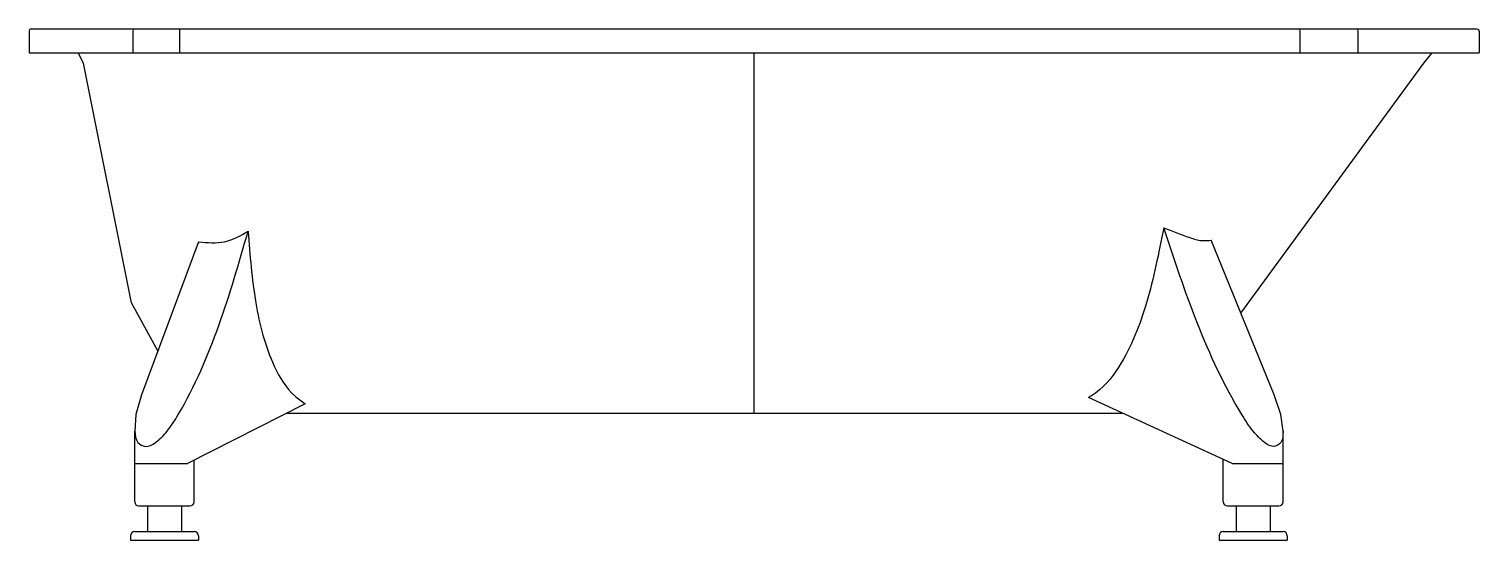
# Model space of a CAD drawing. Header units: millimetres. Extents: x -159 to 1541, y 0 to 600.
import ezdxf

# ---------------------------------------------------------------- set-up
doc = ezdxf.new("R2010")
doc.units = ezdxf.units.MM
doc.layers.add('ceco.net 372', color=7, linetype='Continuous')

msp = doc.modelspace()

# ---------------------------------------------------------------- linework, layer by layer
at = {"layer": 'ceco.net 372', "linetype": 'Continuous'}
for p, q in [((-158.1, 599.2), (-158.8, 597.2)), ((-158.8, 597.2), (-158.8, 571.9)), ((-156.2, 600), (-158.1, 599.2)), ((-156.2, 600), (1538.5, 600)), ((-36.7, 599.2), (-37.2, 597.2)), ((-37.2, 597.2), (-37.2, 571.9)), ((17.8, 599.2), (17.5, 597.2)), ((17.5, 597.2), (17.5, 571.9)), ((1330.9, 599.2), (1331.2, 597.2)), ((1331.2, 597.2), (1331.2, 571.9)), ((1398.8, 599.2), (1399.2, 597.2)), ((1399.2, 597.2), (1399.2, 571.9)), ((1538.5, 600), (1540.4, 599.2)), ((1540.4, 599.2), (1541.2, 597.2)), ((1541.2, 597.2), (1541.2, 571.9)), ((-158.8, 571.9), (1541.2, 571.9)), ((-94.8, 560), (-101.2, 571.9)), ((691.2, 149), (691.2, 571.9)), ((1476.4, 560), (1486.2, 571.9)), ((-38.6, 278.5), (-94.8, 560)), ((1262.1, 266.4), (1476.4, 560)), ((39.8, 350.1), (-26.8, 170.6)), ((1301.1, 170.6), (1227.1, 352)), ((-7.7, 222.1), (-38.6, 278.5)), ((-26.8, 170.6), (-33.4, 147.4)), ((1308.7, 147.4), (1301.1, 170.6)), ((165, 159.9), (26.8, 90)), ((1251.7, 90), (1083.3, 167.4)), ((-33.4, 147.4), (-34.9, 127.8)), ((143.5, 149), (1123.3, 149)), ((1311.4, 127.8), (1308.7, 147.4)), ((-34.9, 45), (-34.9, 127.8)), ((1311.4, 45), (1311.4, 127.8)), ((-34.9, 90), (26.8, 90)), ((34.9, 45), (34.9, 94.1)), ((1241.4, 45), (1241.4, 94.7)), ((1251.7, 90), (1311.4, 90)), ((-29.9, 40), (29.9, 40)), ((-19.9, 40), (-19.9, 10)), ((19.9, 40), (19.9, 10)), ((1246.4, 40), (1306.4, 40)), ((1256.4, 40), (1256.4, 10)), ((1296.4, 40), (1296.4, 10)), ((-39.8, 5), (-39.8, 0)), ((-39.8, 0), (39.8, 0)), ((-34.8, 10), (34.8, 10)), ((39.8, 5), (39.8, 0)), ((1236.4, 5), (1236.4, 0)), ((1236.4, 0), (1316.4, 0)), ((1241.4, 10), (1311.4, 10)), ((1316.4, 5), (1316.4, 0))]:
    msp.add_line(p, q, dxfattribs=at)
for centre, start, end in [((-29.9, 45), 180, 270), ((29.9, 45), 270, 0), ((1246.4, 45), 180, 270), ((1306.4, 45), 270, 0), ((-34.8, 5), 90, 180), ((34.8, 5), 0, 90), ((1241.4, 5), 90, 180), ((1311.4, 5), 0, 90)]:
    msp.add_arc(centre, 5, start, end, dxfattribs=at)
at = {"layer": 'ceco.net 372'}
for points, knots in [([(-34.9, 127.8), (-34.4, 122.9), (-33.6, 114.7), (-21.4, 107.8), (-8.1, 115.5), (4.6, 128.4), (53.1, 206.3), (76.7, 288.2), (98, 362.5)], [0, 0, 0, 0, 13.68551, 23.399379, 36.230731, 55.124503, 78.761072, 308.885092, 308.885092, 308.885092, 308.885092]), ([(39.8, 350.1), (50.3, 349.1), (71, 347.1), (89.1, 357.4), (98, 362.5)], [0, 0, 0, 0, 30.734049, 60.832193, 60.832193, 60.832193, 60.832193]), ([(98, 362.5), (100.2, 334.4), (104.5, 280.3), (121.2, 213.9), (145.2, 174), (160.8, 162.9), (165, 159.9)], [0, 0, 0, 0, 84.495497, 162.636068, 204.129518, 219.72683, 219.72683, 219.72683, 219.72683]), ([(1171.6, 366.6), (1165.7, 337), (1154.5, 280.6), (1128.2, 212.2), (1099.3, 176.3), (1084.5, 168), (1083.3, 167.4)], [0, 0, 0, 0, 90.443339, 172.127887, 218.988856, 223.058534, 223.058534, 223.058534, 223.058534]), ([(1311.4, 127.8), (1311.4, 123), (1311.4, 115.1), (1300, 107.7), (1287.3, 115.8), (1274.9, 128.5), (1224, 208.1), (1196.6, 291.1), (1171.6, 366.6)], [0, 0, 0, 0, 13.4085, 22.28867, 34.545342, 53.309321, 77.104126, 314.589732, 314.589732, 314.589732, 314.589732]), ([(1171.6, 366.6), (1181.7, 362.6), (1196.3, 356.9), (1215, 350.9), (1223.5, 351.7), (1227.1, 352)], [0, 0, 0, 0, 32.684709, 47.096886, 58.009063, 58.009063, 58.009063, 58.009063])]:
    msp.add_open_spline(points, degree=3, knots=knots, dxfattribs=at)

doc.saveas('drawing.dxf')
